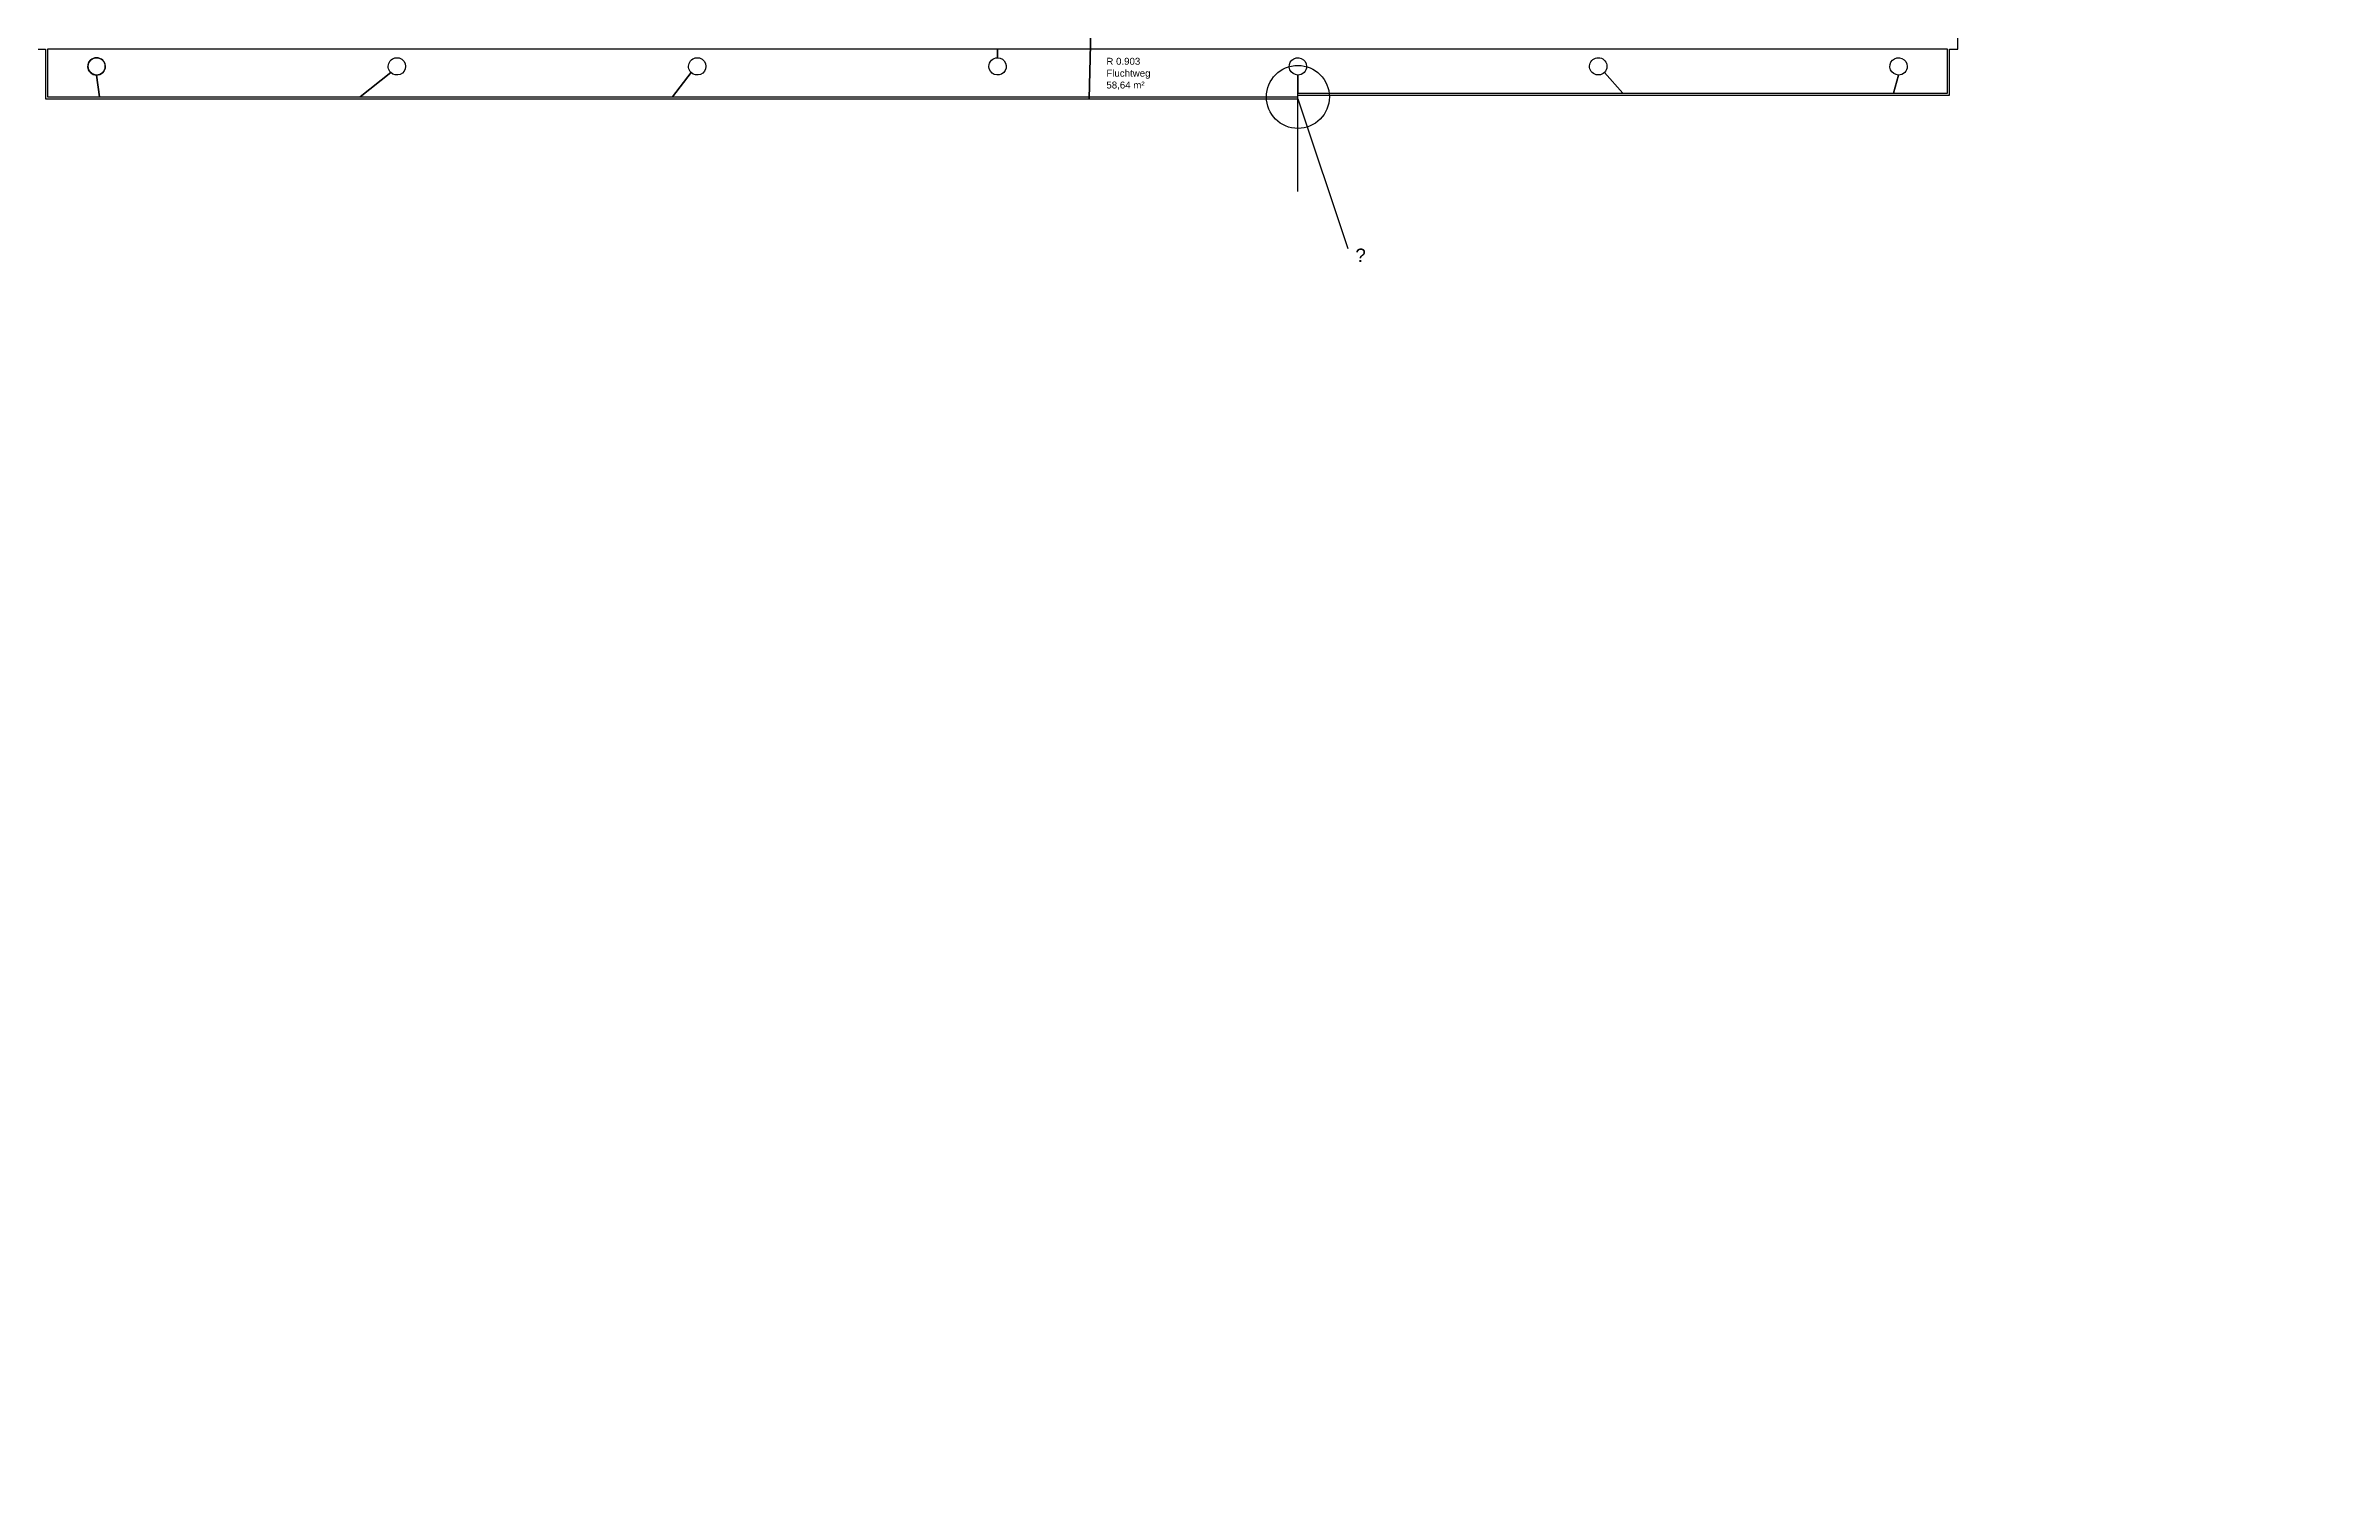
# Model space of a CAD drawing. Header units: metres. Extents: x -177 to 28, y -52 to 98.
# Drawn here: x -31.1 to 28.3, y -51.9 to -14.3 of the extents above; entities that cross this region are included whole.
import ezdxf

# ---------------------------------------------------------------- set-up
doc = ezdxf.new("R2010")
doc.units = ezdxf.units.M
doc.header["$LTSCALE"] = 2
doc.header["$MEASUREMENT"] = 0
for name, color, linetype in [('BGF', 10, 'BYLAYER'), ('BODENBELAG', 7, 'CONTINUOUS'), ('RAUMBEZEICHNUNG', 7, 'CONTINUOUS'), ('RAUMFLAECHE', 7, 'CONTINUOUS'), ('RAUMHOEHE', 7, 'CONTINUOUS'), ('RAUMNUMMER', 7, 'CONTINUOUS'), ('RAUMPOLYGON', 2, 'CONTINUOUS'), ('RAUMSTEMPEL', 7, 'CONTINUOUS')]:
    doc.layers.add(name, color=color, linetype=linetype)
doc.styles.add('ARIAL', font='arial.ttf')

# ---------------------------------------------------------------- blocks, each defined once
blk = doc.blocks.new('Famos1')
at = {"layer": 'BODENBELAG', "style": 'ARIAL'}
blk.add_attdef('BODENBELAG', (0.101, -1.246), '', height=0.18, dxfattribs=at)
at = {"layer": 'RAUMBEZEICHNUNG', "style": 'ARIAL'}
blk.add_attdef('RAUMBEZEICHNUNG', (0.101, -0.321), '', height=0.18, dxfattribs=at)
at = {"layer": 'RAUMFLAECHE', "style": 'ARIAL'}
blk.add_attdef('FLÄCHENINHALT', (0.101, -0.629), '', height=0.18, dxfattribs=at)
at = {"layer": 'RAUMHOEHE', "style": 'ARIAL'}
blk.add_attdef('RAUMHÖHE', (0.101, -0.938), '', height=0.18, dxfattribs=at)
at = {"layer": 'RAUMNUMMER', "style": 'ARIAL'}
blk.add_attdef('RAUMNUMMER', (0.101, -0.012), '', height=0.18, dxfattribs=at)

msp = doc.modelspace()

# ---------------------------------------------------------------- linework, layer by layer
at = {"layer": 'BGF', "flags": 128}
msp.add_lwpolyline([(-139.825, 45.04), (-139.825, 32.273), (-139.175, 32.273), (-139.175, 32.283), (-138.52, 32.283), (-138.525, 28.903), (-139.825, 28.903), (-139.825, 6.408), (-123.322, 4.673), (-123.16, 5.573), (-123.16, 5.573), (-123.156, 5.598), (-123.092, 5.586), (-120.345, 20.894), (-120.421, 20.907), (-119.568, 25.599), (-125.779, 25.974, -0.967499), (-128.775, 26.102, -0.009793), (-128.773, 26.161, -0.080703), (-128.673, 26.632, -0.080704), (-128.429, 27.046), (-128.325, 26.954), (-128.275, 26.954), (-128.275, 25.138), (-126.275, 25.138), (-126.275, 26.954), (-126.225, 26.954), (-126.121, 27.046, -0.194623), (-125.779, 25.974), (-119.568, 25.599), (-119.398, 26.538), (-114.805, 26.538), (-114.805, 24.397), (-107.384, 24.403), (-104.17, 18.356, 0.336385), (-109.892, 6.179, 0.272678), (-102.628, -1.238, 0.0784), (-99.091, -1.696, 0.104734), (-94.16, -0.469), (-92.368, -3.84), (-92.939, -3.958), (-92.904, -4.125, 0.007302), (-100.617, -5.853, 0.333488), (-100.909, -5.923, 0.00739), (-108.663, -7.909, 0.333487), (-108.953, -7.988, 0.007389), (-116.641, -10.212, 0.333492), (-116.928, -10.3, 0.00733), (-124.538, -12.755), (-124.573, -12.651), (-124.918, -12.768), (-124.672, -13.489), (-125.426, -13.746, 0.281069), (-128.486, -12.347), (-128.544, -12.19), (-129.919, -12.681), (-129.865, -12.84), (-128.97, -14.36, -0.734969), (-126.696, -16.098), (-126.824, -16.046), (-126.872, -16.064), (-127.459, -14.42), (-127.482, -14.354), (-127.548, -14.378), (-129.3, -15.003), (-129.366, -15.026), (-129.343, -15.092), (-128.756, -16.737), (-128.802, -16.753), (-128.803, -16.753), (-128.869, -16.875, -0.543396), (-128.97, -14.36), (-129.865, -12.84, 0.278102), (-131.354, -15.859), (-132.089, -16.135), (-132.356, -15.423), (-132.74, -15.567), (-132.701, -15.67), (-132.72, -15.677), (-140.028, -18.541), (-140.07, -18.439), (-140.523, -18.625), (-138.912, -22.558), (-140.202, -23.086), (-139.953, -24.19), (-150.757, -26.498), (-151.293, -23.459), (-151.421, -23.481), (-151.429, -23.437), (-151.473, -23.187), (-153.126, -23.187), (-153.126, -16.987), (-152.326, -16.987), (-152.326, -14.337), (-152.376, -14.337), (-152.376, -14.087), (-153.126, -14.087), (-153.126, -4.047), (-152.376, -4.047), (-152.376, 1.513), (-155.025, 1.513), (-155.025, 3.868), (-154.425, 3.868), (-154.425, 28.813), (-155.025, 28.813), (-155.025, 32.273), (-153.725, 32.273), (-153.725, 55.538), (-156.103, 55.538), (-156.889, 95.807), (-155.205, 95.807), (-155.205, 97.907), (-165.305, 97.907), (-165.305, 95.807), (-156.889, 95.807), (-156.103, 55.538), (-158.48, 55.538), (-158.48, 55.493), (-168.87, 55.493), (-168.87, 55.538), (-169.725, 55.538), (-169.725, 32.358), (-169.125, 32.358), (-169.125, 27.788), (-168.927, 27.788), (-167.525, 26.917, -0.02685), (-167.429, 27.046), (-167.325, 26.954), (-167.275, 26.954), (-167.275, 25.138), (-165.275, 25.138), (-165.275, 26.954), (-165.225, 26.954), (-165.121, 27.046, -1.431709), (-167.775, 26.102, -0.090568), (-167.673, 26.632, -0.053738), (-167.525, 26.917), (-168.927, 27.788, 0.374891), (-168.315, 23.688), (-168.315, 21.013), (-169.97, 21.013), (-169.97, 20.938), (-170.593, 20.938), (-176.968, -51.922), (-166.506, -47.373), (-166.506, -48.959), (-157.511, -45.048), (-158.388, -43.031), (-156.635, -42.268), (-156.387, -42.837), (-153.801, -41.712), (-153.801, -30.037), (-152.323, -29.776), (-152.32, -29.796), (-152.301, -29.904), (-150.713, -29.623), (-150.221, -29.538), (-150.757, -26.498), (-139.953, -24.19), (-138.705, -29.708), (-136.373, -28.753), (-134.453, -33.44), (-135.336, -33.802), (-135.018, -35.21, -0.047975), (-88.841, -20.981), (-89.111, -19.679, -0.001436), (-87.587, -19.369), (-88.069, -22.102), (-86.119, -22.446), (-86.096, -22.316), (-83.847, -22.712), (-83.461, -21.077), (-85.972, -20.634), (-85.542, -18.191), (-84.577, -18.361), (-84.6, -18.495), (-85.053, -18.415), (-85.437, -20.591), (-83.447, -20.942), (-83.064, -18.765), (-83.615, -18.668), (-83.592, -18.535), (-82.528, -18.723), (-82.959, -21.165), (-83.461, -21.077), (-83.847, -22.712), (-81.598, -23.109), (-81.317, -21.516), (-81.187, -21.539), (-80.575, -18.067, -0.004043), (-76.508, -17.404), (-76.474, -17.627, 0.912205), (-76.415, -18.071), (-76.32, -18.69, -0.039463), (-36.25, -15.707), (-36.25, -14.628), (-40.321, -0.871), (-40.425, -0.778), (-40.475, -0.778), (-40.475, 1.118), (-42.475, 1.118), (-42.475, 0.968), (-42.475, -0.778), (-42.525, -0.778), (-42.629, -0.871, -1.431709), (-39.975, 0.073, -0.009793), (-39.977, 0.014, -0.080703), (-40.077, -0.456, -0.080704), (-40.321, -0.871), (-36.25, -14.628), (-36.25, -14.412), (-31.1, -14.412), (-31.1, -15.707), (-3.996, -15.707), (-3.629, -0.871, -1.431709), (-0.975, 0.073, -0.009793), (-0.977, 0.014, -0.080703), (-1.077, -0.456, -0.080704), (-1.321, -0.871), (-1.425, -0.778), (-1.475, -0.778), (-1.475, 1.118), (-3.475, 1.118), (-3.475, 0.968), (-3.475, -0.778), (-3.525, -0.778), (-3.629, -0.871), (-3.996, -15.707), (1.425, -15.707), (1.425, -15.607), (18.35, -15.607), (18.35, -14.412), (18.56, -14.412), (18.56, -12.433), (19.466, -12.19), (17.973, -6.618), (17.855, -6.177), (17.255, -6.177), (17.255, -4.372), (19.855, -4.372), (19.855, -4.117), (24.434, -4.117), (24.918, -2.02), (27.817, -2.696), (28.34, 12.262), (19.676, 13.557), (19.669, 13.507), (15.73, 14.096), (13.904, 24.433), (13.83, 24.433), (13.83, 24.865), (0.318, 24.863, -0.652479), (-5.268, 24.863), (-19.14, 24.863), (-19.14, 40.588), (-19.375, 40.588), (-19.375, 41.903), (-31.075, 41.903), (-31.075, 40.588), (-36.25, 40.588), (-36.25, 40.804), (-40.321, 27.046, -1.431709), (-42.975, 26.102, -0.009793), (-42.973, 26.161, -0.080703), (-42.873, 26.632, -0.080704), (-42.629, 27.046), (-42.525, 26.954), (-42.475, 26.954), (-42.475, 25.058), (-40.475, 25.058), (-40.475, 25.208), (-40.475, 26.954), (-40.425, 26.954), (-40.321, 27.046), (-36.25, 40.804), (-36.25, 41.888), (-71.065, 41.888), (-71.065, 42.048), (-72.675, 42.048), (-72.675, 41.888), (-87.64, 41.888), (-87.121, 27.046, -1.431709), (-89.775, 26.102, -0.009793), (-89.773, 26.161, -0.080703), (-89.673, 26.632, -0.080704), (-89.429, 27.046), (-89.325, 26.954), (-89.275, 26.954), (-89.275, 25.138), (-87.275, 25.138), (-87.275, 26.954), (-87.225, 26.954), (-87.121, 27.046), (-87.64, 41.888), (-102.605, 41.888), (-102.605, 42.047), (-103.755, 42.048), (-103.755, 41.628), (-103.294, 41.628), (-103.218, 41.453), (-102.799, 40.489), (-106.568, 38.85), (-108.564, 43.442), (-108, 43.688), (-113.555, 56.462), (-139.825, 45.04)], format="xyb", close=True, dxfattribs=at)
at = {"layer": 'RAUMPOLYGON', "flags": 128}
for points in [[(-31.05, -14.442), (-31.05, -15.657), (-29.697, -15.657), (-29.775, -15.087, -2.414214), (-29.55, -14.862, -0.414214), (-29.775, -15.087), (-29.697, -15.657), (-22.931, -15.657), (-22.134, -15.021, -1.496606), (-21.75, -14.862, -0.668179), (-22.134, -15.021), (-22.931, -15.657), (-14.813, -15.657), (-14.334, -15.021, -1.496606), (-13.95, -14.862, -0.668179), (-14.334, -15.021), (-14.813, -15.657), (1.425, -15.657), (1.425, -15.087, -2.414214), (1.65, -14.862, -0.414214), (1.425, -15.087), (1.425, -15.557), (9.862, -15.557), (9.384, -15.021, -5.027339), (9.45, -14.862, -0.198912), (9.384, -15.021), (9.862, -15.557), (16.894, -15.557), (17.025, -15.087, -2.414214), (17.25, -14.862, -0.414214), (17.025, -15.087), (16.894, -15.557), (18.3, -15.557), (18.3, -14.412), (-6.375, -14.412), (-6.375, -14.637, -2.414214), (-6.6, -14.862, -0.414214), (-6.375, -14.637), (-6.375, -14.412), (-31.05, -14.412), (-31.05, -14.442)], [(-30, -14.862, 1), (-29.55, -14.862, 1)]]:
    msp.add_lwpolyline(points, format="xyb", close=True, dxfattribs=at)
msp.add_lwpolyline([(1.425, -18.112), (1.425, -15.707), (2.725, -19.59)], dxfattribs=at)
at = {"layer": 'RAUMPOLYGON'}
msp.add_circle((1.425, -15.657), 0.818, dxfattribs=at)

# ---------------------------------------------------------------- block references
at = {"layer": 'RAUMSTEMPEL'}
ref = msp.add_blockref('Famos1', (-3.14, -13.165), dxfattribs=at)
ref.add_attrib('RAUMNUMMER', 'R 0.903', (-3.549, -14.82), dxfattribs={"layer": 'RAUMNUMMER', "height": 0.18, "style": 'ARIAL'})
ref.add_attrib('RAUMBEZEICHNUNG', 'Fluchtweg', (-3.549, -15.129), dxfattribs={"layer": 'RAUMBEZEICHNUNG', "height": 0.18, "style": 'ARIAL'})
ref.add_attrib('FLÄCHENINHALT', '58,64 m²', (-3.549, -15.437), dxfattribs={"layer": 'RAUMFLAECHE', "height": 0.18, "style": 'ARIAL'})

# ---------------------------------------------------------------- texts
at = {"layer": 'RAUMPOLYGON', "insert": (2.918, -19.595), "char_height": 0.35, "attachment_point": 1, "style": 'ARIAL'}
msp.add_mtext_dynamic_manual_height_columns('?', width=2.71885, gutter_width=1.75, heights=[0], dxfattribs=at)

doc.saveas('drawing.dxf')
